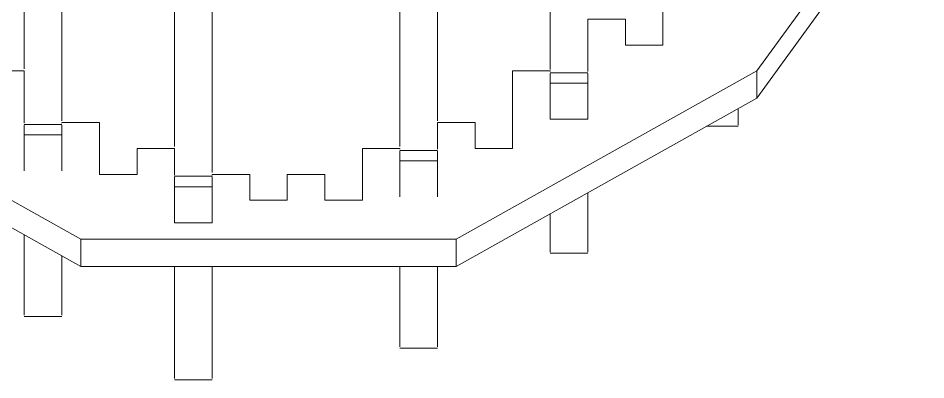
# Model space of a CAD drawing. Header units: inches. Extents: x 0 to 44.3, y 0 to 33.7.
# Drawn here: x 28.978 to 30.488, y 17.585 to 18.187 of the extents above; entities that cross this region are included whole.
import ezdxf

# ---------------------------------------------------------------- set-up
doc = ezdxf.new("R2010")
doc.units = ezdxf.units.IN
doc.header["$MEASUREMENT"] = 0

msp = doc.modelspace()

# ---------------------------------------------------------------- linework, layer by layer
at = {"color": 7, "linetype": 'Continuous', "lineweight": 15}
for p, q in [((30.2069, 18.099), (30.4881, 18.4864)), ((30.2069, 18.0537), (30.4881, 18.4411)), ((30.0506, 18.2712), (30.0506, 18.1421)), ((29.9256, 18.1851), (29.9256, 18.098)), ((29.9881, 18.1851), (29.9256, 18.1851)), ((29.9881, 18.1421), (29.9881, 18.1851)), ((30.0506, 18.1421), (29.9881, 18.1421)), ((28.5819, 18.099), (29.0819, 17.8193)), ((28.9881, 18.099), (28.9256, 18.099)), ((28.9881, 18.0119), (28.9881, 18.099)), ((29.7069, 17.8193), (30.2069, 18.099)), ((29.8006, 18.099), (29.8006, 17.9699)), ((29.8631, 18.099), (29.8006, 18.099)), ((29.8631, 18.098), (29.8631, 18.099)), ((29.9256, 18.0959), (29.8631, 18.0959)), ((30.2069, 18.099), (30.2069, 18.0537)), ((29.8631, 18.0787), (29.9256, 18.0787)), ((28.5819, 18.0537), (29.0819, 17.774)), ((29.7069, 17.774), (30.2069, 18.0537)), ((29.8631, 18.0188), (29.9256, 18.0188)), ((29.0506, 18.0098), (28.9881, 18.0098)), ((29.0506, 18.013), (29.0506, 18.0119)), ((29.1131, 18.013), (29.0506, 18.013)), ((29.1131, 17.9269), (29.1131, 18.013)), ((29.6756, 18.013), (29.6756, 17.9689)), ((29.7381, 18.013), (29.6756, 18.013)), ((29.7381, 17.9699), (29.7381, 18.013)), ((30.1234, 18.007), (30.1756, 18.007)), ((28.9881, 17.9926), (29.0506, 17.9926)), ((29.1756, 17.9699), (29.1756, 17.9269)), ((29.2381, 17.9699), (29.1756, 17.9699)), ((29.2381, 17.9258), (29.2381, 17.9699)), ((29.5506, 17.9699), (29.5506, 17.8839)), ((29.6131, 17.9699), (29.5506, 17.9699)), ((29.6131, 17.9689), (29.6131, 17.9699)), ((29.6756, 17.9667), (29.6131, 17.9667)), ((29.8006, 17.9699), (29.7381, 17.9699)), ((29.6131, 17.9496), (29.6756, 17.9496)), ((29.1756, 17.9269), (29.1131, 17.9269)), ((29.3006, 17.9269), (29.3006, 17.9258)), ((29.3631, 17.9269), (29.3006, 17.9269)), ((29.3631, 17.8839), (29.3631, 17.9269)), ((29.4256, 17.9269), (29.4256, 17.8839)), ((29.4881, 17.9269), (29.4256, 17.9269)), ((29.4881, 17.8839), (29.4881, 17.9269)), ((29.3006, 17.9237), (29.2381, 17.9237)), ((29.2381, 17.9065), (29.3006, 17.9065)), ((29.4256, 17.8839), (29.3631, 17.8839)), ((29.5506, 17.8839), (29.4881, 17.8839)), ((29.2381, 17.8466), (29.3006, 17.8466)), ((29.0819, 17.8193), (29.7069, 17.8193)), ((29.0819, 17.8193), (29.0819, 17.774)), ((29.7069, 17.8193), (29.7069, 17.774)), ((29.8631, 17.796), (29.9256, 17.796)), ((29.0819, 17.774), (29.7069, 17.774)), ((28.9881, 17.6905), (29.0506, 17.6905)), ((29.6131, 17.6377), (29.6756, 17.6377)), ((29.2381, 17.5852), (29.3006, 17.5852))]:
    msp.add_line(p, q, dxfattribs=at)
for points, knots in [([(29.0506, 18.0162), (29.0506, 18.0252), (29.0506, 18.0577), (29.0506, 18.1241), (29.0506, 18.2119), (29.0506, 18.304), (29.0506, 18.3972), (29.0506, 18.4892), (29.0506, 18.57), (29.0506, 18.6167), (29.0506, 18.6359)], [0, 0, 0, 0, 0.055162, 0.199964, 0.342379, 0.483538, 0.624261, 0.762722, 0.902156, 1, 1, 1, 1]), ([(29.6131, 17.9732), (29.6131, 17.9835), (29.6131, 18.019), (29.6131, 18.0912), (29.6131, 18.1854), (29.6131, 18.2842), (29.6131, 18.3841), (29.6131, 18.4826), (29.6131, 18.5678), (29.6131, 18.6164), (29.6131, 18.6359)], [0, 0, 0, 0, 0.059325, 0.204099, 0.346487, 0.487641, 0.628397, 0.76695, 0.906569, 1, 1, 1, 1]), ([(29.6756, 18.0162), (29.6756, 18.0412), (29.6756, 18.0943), (29.6756, 18.1857), (29.6756, 18.2842), (29.6756, 18.3841), (29.6756, 18.4825), (29.6756, 18.5678), (29.6756, 18.6164), (29.6756, 18.6359)], [0, 0, 0, 0, 0.136534, 0.291009, 0.444146, 0.596851, 0.747166, 0.898638, 1, 1, 1, 1]), ([(29.8631, 18.1012), (29.8631, 18.1145), (29.8631, 18.1541), (29.8631, 18.2348), (29.8631, 18.3363), (29.8631, 18.4342), (29.8631, 18.5233), (29.8631, 18.5891), (29.8631, 18.6246), (29.8631, 18.6356)], [0, 0, 0, 0, 0.093436, 0.279919, 0.463517, 0.646119, 0.789942, 0.934817, 1, 1, 1, 1]), ([(28.9881, 18.1023), (28.9881, 18.1099), (28.9881, 18.1441), (28.9881, 18.2124), (28.9881, 18.3039), (28.9881, 18.3972), (28.9881, 18.4891), (28.9881, 18.559), (28.9881, 18.5955), (28.9881, 18.6044)], [0, 0, 0, 0, 0.051846, 0.232548, 0.411657, 0.590212, 0.765898, 0.942817, 1, 1, 1, 1]), ([(29.3006, 17.9302), (29.3006, 17.9415), (29.3006, 17.9793), (29.3006, 18.0554), (29.3006, 18.1542), (29.3006, 18.2579), (29.3006, 18.3626), (29.3006, 18.4658), (29.3006, 18.5475), (29.3006, 18.5913), (29.3006, 18.6044)], [0, 0, 0, 0, 0.0642019, 0.213621, 0.3605822, 0.5062694, 0.6515385, 0.7945193, 0.9385745, 1, 1, 1, 1]), ([(29.2381, 17.9732), (29.2381, 18.0005), (29.2381, 18.0575), (29.2381, 18.1545), (29.2381, 18.2579), (29.2381, 18.3623), (29.2381, 18.4375), (29.2381, 18.4754), (29.2381, 18.4804)], [0, 0, 0, 0, 0.183947, 0.382867, 0.580063, 0.776692, 0.970225, 1, 1, 1, 1]), ([(29.8631, 18.0787), (29.8631, 18.0845), (29.8631, 18.0945), (29.8631, 18.0946), (29.8631, 18.0947)], [0, 0, 0, 0, 0.587208, 1, 1, 1, 1]), ([(29.9256, 18.0787), (29.9256, 18.0845), (29.9256, 18.0945), (29.9256, 18.0946), (29.9256, 18.0947)], [0, 0, 0, 0, 0.587208, 1, 1, 1, 1]), ([(29.8631, 18.0188), (29.8631, 18.0247), (29.8631, 18.0366), (29.8631, 18.0586), (29.8631, 18.071), (29.8631, 18.0787)], [0, 0, 0, 0, 0.276451, 0.55321, 1, 1, 1, 1]), ([(29.9256, 18.0188), (29.9256, 18.0247), (29.9256, 18.0366), (29.9256, 18.0586), (29.9256, 18.071), (29.9256, 18.0787)], [0, 0, 0, 0, 0.276451, 0.55321, 1, 1, 1, 1]), ([(30.1756, 18.0096), (30.1756, 18.009), (30.1756, 18.0072), (30.1756, 18.0171), (30.1756, 18.0313), (30.1756, 18.0362)], [0, 0, 0, 0, 0.255523, 0.741656, 1, 1, 1, 1]), ([(28.9881, 17.9926), (28.9881, 17.9984), (28.9881, 18.0084), (28.9881, 18.0086), (28.9881, 18.0086)], [0, 0, 0, 0, 0.58719, 1, 1, 1, 1]), ([(29.0506, 17.9926), (29.0506, 17.9984), (29.0506, 18.0084), (29.0506, 18.0086), (29.0506, 18.0086)], [0, 0, 0, 0, 0.58719, 1, 1, 1, 1]), ([(28.9881, 17.9327), (28.9881, 17.9387), (28.9881, 17.9506), (28.9881, 17.9725), (28.9881, 17.9849), (28.9881, 17.9926)], [0, 0, 0, 0, 0.276451, 0.553212, 1, 1, 1, 1]), ([(29.0506, 17.9327), (29.0506, 17.9387), (29.0506, 17.9506), (29.0506, 17.9725), (29.0506, 17.9849), (29.0506, 17.9926)], [0, 0, 0, 0, 0.276451, 0.553212, 1, 1, 1, 1]), ([(29.6131, 17.9496), (29.6131, 17.9554), (29.6131, 17.9653), (29.6131, 17.9655), (29.6131, 17.9656)], [0, 0, 0, 0, 0.587195, 1, 1, 1, 1]), ([(29.6756, 17.9496), (29.6756, 17.9554), (29.6756, 17.9653), (29.6756, 17.9655), (29.6756, 17.9656)], [0, 0, 0, 0, 0.5871948, 1, 1, 1, 1]), ([(29.6131, 17.8897), (29.6131, 17.8956), (29.6131, 17.9075), (29.6131, 17.9294), (29.6131, 17.9419), (29.6131, 17.9496)], [0, 0, 0, 0, 0.276452, 0.553215, 1, 1, 1, 1]), ([(29.6756, 17.8897), (29.6756, 17.8956), (29.6756, 17.9075), (29.6756, 17.9294), (29.6756, 17.9419), (29.6756, 17.9496)], [0, 0, 0, 0, 0.276452, 0.553215, 1, 1, 1, 1]), ([(29.2381, 17.9065), (29.2381, 17.9124), (29.2381, 17.9223), (29.2381, 17.9225), (29.2381, 17.9226)], [0, 0, 0, 0, 0.586928, 1, 1, 1, 1]), ([(29.3006, 17.9065), (29.3006, 17.9124), (29.3006, 17.9223), (29.3006, 17.9225), (29.3006, 17.9226)], [0, 0, 0, 0, 0.586928, 1, 1, 1, 1]), ([(29.2381, 17.8466), (29.2381, 17.8526), (29.2381, 17.8645), (29.2381, 17.8864), (29.2381, 17.8988), (29.2381, 17.9065)], [0, 0, 0, 0, 0.276333, 0.552937, 1, 1, 1, 1]), ([(29.3006, 17.8466), (29.3006, 17.8526), (29.3006, 17.8645), (29.3006, 17.8864), (29.3006, 17.8988), (29.3006, 17.9065)], [0, 0, 0, 0, 0.276333, 0.552937, 1, 1, 1, 1]), ([(29.9256, 17.7981), (29.9256, 17.7978), (29.9256, 17.7969), (29.9256, 17.8143), (29.9256, 17.846), (29.9256, 17.88), (29.9256, 17.8964)], [0, 0, 0, 0, 0.160559, 0.446691, 0.734895, 1, 1, 1, 1]), ([(29.8631, 17.7981), (29.8631, 17.7978), (29.8631, 17.7968), (29.8631, 17.8149), (29.8631, 17.8368), (29.8631, 17.8577), (29.8631, 17.8614)], [0, 0, 0, 0, 0.201134, 0.559575, 0.920612, 1, 1, 1, 1]), ([(28.9881, 17.6928), (28.9881, 17.6925), (28.9881, 17.6916), (28.9881, 17.7107), (28.9881, 17.7492), (28.9881, 17.7889), (28.9881, 17.82), (28.9881, 17.8264)], [0, 0, 0, 0, 0.148422, 0.406956, 0.667398, 0.931618, 1, 1, 1, 1]), ([(29.0506, 17.6928), (29.0506, 17.6925), (29.0506, 17.6916), (29.0506, 17.7112), (29.0506, 17.7436), (29.0506, 17.7773), (29.0506, 17.7915)], [0, 0, 0, 0, 0.173431, 0.475527, 0.779853, 1, 1, 1, 1]), ([(29.2381, 17.5878), (29.2381, 17.5875), (29.2381, 17.5865), (29.2381, 17.6077), (29.2381, 17.6495), (29.2381, 17.7049), (29.2381, 17.7533), (29.2381, 17.774)], [0, 0, 0, 0, 0.132934, 0.36139, 0.591556, 0.825105, 1, 1, 1, 1]), ([(29.3006, 17.5878), (29.3006, 17.5875), (29.3006, 17.5865), (29.3006, 17.6077), (29.3006, 17.6495), (29.3006, 17.7049), (29.3006, 17.7533), (29.3006, 17.774)], [0, 0, 0, 0, 0.1329341, 0.3613896, 0.5915556, 0.8251053, 1, 1, 1, 1]), ([(29.6131, 17.6402), (29.6131, 17.6399), (29.6131, 17.639), (29.6131, 17.659), (29.6131, 17.6997), (29.6131, 17.7393), (29.6131, 17.7696), (29.6131, 17.774)], [0, 0, 0, 0, 0.153171, 0.417384, 0.683562, 0.953627, 1, 1, 1, 1]), ([(29.6756, 17.6402), (29.6756, 17.6399), (29.6756, 17.639), (29.6756, 17.659), (29.6756, 17.6997), (29.6756, 17.7393), (29.6756, 17.7696), (29.6756, 17.774)], [0, 0, 0, 0, 0.1531713, 0.4173843, 0.6835621, 0.953627, 1, 1, 1, 1])]:
    msp.add_open_spline(points, degree=3, knots=knots, dxfattribs=at)

doc.saveas('drawing.dxf')
